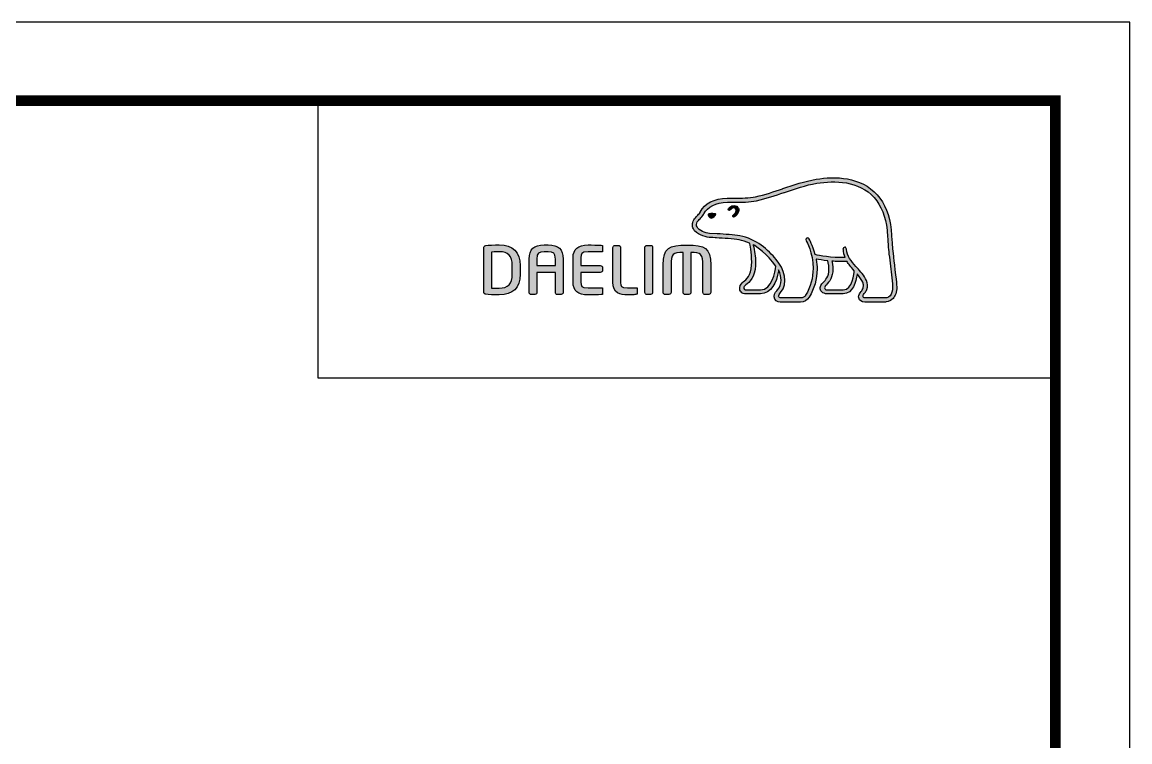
# Model space of a CAD drawing. Extents: x 0 to 395, y 0 to 289.
# Drawn here: x 300.1 to 394.9, y 227.7 to 289.4 of the extents above; entities that cross this region are included whole.
import ezdxf

# ---------------------------------------------------------------- set-up
doc = ezdxf.new("R2010")
doc.units = 0
doc.header["$LTSCALE"] = 10
doc.header["$MEASUREMENT"] = 0
doc.layers.get('0').update_dxf_attribs({"linetype": 'CONTINUOUS'})
doc.layers.add('레이어 1', color=7, linetype='CONTINUOUS')

msp = doc.modelspace()

# ---------------------------------------------------------------- hatches: boundary and pattern name
at = {"layer": '레이어 1'}
h = msp.add_hatch(color=5, dxfattribs=at)
h.dxf.hatch_style = 1
edge = h.paths.add_edge_path(flags=16)
edge.add_spline(control_points=[(374.401, 265.943), (374.229, 265.753), (374.013, 265.751), (374.003, 265.751), (374.003, 265.751), (372.272, 265.751), (372.272, 265.751), (372.208, 265.751), (372.159, 265.767), (372.128, 265.798), (372.102, 265.824), (372.089, 265.863), (372.089, 265.911), (372.089, 266.009), (372.16, 266.099), (372.236, 266.194), (372.306, 266.284), (372.373, 266.37), (372.41, 266.475), (372.505, 266.73), (372.495, 267.002), (372.382, 267.242), (372.178, 267.676), (371.874, 268.017), (371.58, 268.346), (371.58, 268.346), (371.481, 268.456), (371.481, 268.457), (371.098, 268.883), (370.703, 269.323), (370.672, 269.921), (370.665, 270.039), (370.61, 270.111), (370.534, 270.107), (370.534, 270.107), (370.422, 270.053), (370.42, 270.053), (370.389, 270.02), (370.373, 269.97), (370.373, 269.913), (370.373, 269.913), (370.374, 269.893), (370.374, 269.893), (370.389, 269.677), (370.44, 269.465), (370.531, 269.245), (370.531, 269.245), (370.54, 269.223), (370.54, 269.223), (370.54, 269.223), (370.516, 269.222), (370.516, 269.222), (369.405, 269.178), (368.315, 269.388), (367.994, 269.465), (367.796, 270.26), (367.476, 270.787), (367.462, 270.81), (367.437, 270.851), (367.397, 270.883), (367.359, 270.894), (367.359, 270.894), (367.265, 270.88), (367.254, 270.878), (367.246, 270.866), (367.23, 270.844), (367.193, 270.796), (367.193, 270.796), (367.189, 270.757), (367.189, 270.757), (367.189, 270.757), (367.219, 270.652), (367.219, 270.652), (367.243, 270.61), (367.814, 269.61), (367.814, 268.286), (367.814, 267.469), (367.599, 266.698), (367.176, 265.995), (367.074, 265.826), (366.941, 265.751), (366.743, 265.751), (366.743, 265.751), (365.036, 265.751), (365.036, 265.751), (364.979, 265.751), (364.861, 265.791), (364.861, 265.914), (364.861, 265.982), (364.924, 266.094), (365.029, 266.212), (365.741, 267.004), (365.33, 268.241), (364.648, 269.056), (363.989, 269.842), (362.914, 270.832), (361.533, 271.078), (361.043, 271.163), (360.239, 271.211), (359.59, 271.249), (359.59, 271.249), (358.933, 271.288), (358.933, 271.288), (358.596, 271.314), (358.039, 271.521), (357.87, 271.842), (357.798, 271.975), (357.806, 272.11), (357.896, 272.265), (357.953, 272.359), (358.03, 272.439), (358.128, 272.537), (358.236, 272.646), (358.347, 272.759), (358.433, 272.908), (358.433, 272.908), (358.458, 272.955), (358.458, 272.955), (358.788, 273.585), (359.467, 273.918), (360.477, 273.945), (360.477, 273.945), (361.047, 273.951), (361.047, 273.951), (361.673, 273.955), (362.383, 273.958), (362.966, 274.084), (363.786, 274.26), (364.608, 274.541), (365.333, 274.788), (365.333, 274.788), (365.356, 274.796), (365.356, 274.796), (366.254, 275.103), (367.182, 275.42), (368.13, 275.574), (369.648, 275.826), (371.733, 275.817), (373.044, 274.345), (373.65, 273.663), (374.024, 272.726), (374.152, 271.558), (374.152, 271.558), (374.147, 271.562), (374.143, 271.566), (374.153, 271.542), (374.163, 271.411), (374.217, 270.668), (374.233, 270.311), (374.249, 269.942), (374.343, 269.256), (374.343, 269.256), (374.607, 266.964), (374.607, 266.964), (374.607, 266.964), (374.623, 266.686), (374.623, 266.686), (374.623, 266.357), (374.549, 266.107), (374.401, 265.943)], knot_values=[0, 0, 0, 0, 1, 1, 1, 2, 2, 2, 3, 3, 3, 4, 4, 4, 5, 5, 5, 6, 6, 6, 7, 7, 7, 8, 8, 8, 9, 9, 9, 10, 10, 10, 11, 11, 11, 12, 12, 12, 13, 13, 13, 14, 14, 14, 15, 15, 15, 16, 16, 16, 17, 17, 17, 18, 18, 18, 19, 19, 19, 20, 20, 20, 21, 21, 21, 22, 22, 22, 23, 23, 23, 24, 24, 24, 25, 25, 25, 26, 26, 26, 27, 27, 27, 28, 28, 28, 29, 29, 29, 30, 30, 30, 31, 31, 31, 32, 32, 32, 33, 33, 33, 34, 34, 34, 35, 35, 35, 36, 36, 36, 37, 37, 37, 38, 38, 38, 39, 39, 39, 40, 40, 40, 41, 41, 41, 42, 42, 42, 43, 43, 43, 44, 44, 44, 45, 45, 45, 46, 46, 46, 47, 47, 47, 48, 48, 48, 49, 49, 49, 50, 50, 50, 51, 51, 51, 52, 52, 52, 53, 53, 53, 53], degree=3, periodic=0)
edge = h.paths.add_edge_path(flags=16)
edge.add_spline(control_points=[(370.398, 266.439), (370.398, 266.439), (368.985, 266.439), (368.985, 266.439), (368.881, 266.439), (368.798, 266.522), (368.798, 266.628), (368.798, 266.703), (368.862, 266.797), (368.923, 266.862), (369.211, 267.137), (369.505, 267.516), (369.505, 268.235), (369.505, 268.235), (369.486, 268.561), (369.486, 268.563), (369.486, 268.563), (369.435, 268.88), (369.435, 268.88), (369.435, 268.88), (369.431, 268.9), (369.431, 268.9), (369.431, 268.9), (369.452, 268.899), (369.452, 268.899), (369.715, 268.88), (370.228, 268.851), (370.717, 268.875), (370.841, 268.677), (371.042, 268.423), (371.334, 268.084), (371.321, 267.915), (371.181, 266.439), (370.398, 266.439)], knot_values=[0, 0, 0, 0, 1, 1, 1, 2, 2, 2, 3, 3, 3, 4, 4, 4, 5, 5, 5, 6, 6, 6, 7, 7, 7, 8, 8, 8, 9, 9, 9, 10, 10, 10, 11, 11, 11, 11], degree=3, periodic=0)
edge = h.paths.add_edge_path(flags=16)
edge.add_spline(control_points=[(363.309, 266.439), (363.309, 266.439), (362.069, 266.439), (362.069, 266.439), (361.976, 266.439), (361.876, 266.515), (361.876, 266.628), (361.876, 266.697), (361.934, 266.782), (362.039, 266.867), (362.353, 267.117), (362.828, 267.495), (362.88, 268.539), (362.88, 268.539), (362.887, 268.824), (362.887, 268.824), (362.887, 269.269), (362.785, 269.805), (362.688, 270.284), (362.688, 270.284), (362.673, 270.333), (362.673, 270.333), (362.673, 270.333), (362.713, 270.302), (362.713, 270.302), (362.898, 270.188), (363.911, 269.501), (364.63, 268.487), (364.57, 268.007), (364.3, 266.439), (363.309, 266.439)], knot_values=[0, 0, 0, 0, 1, 1, 1, 2, 2, 2, 3, 3, 3, 4, 4, 4, 5, 5, 5, 6, 6, 6, 7, 7, 7, 8, 8, 8, 9, 9, 9, 10, 10, 10, 10], degree=3, periodic=0)
edge = h.paths.add_edge_path()
edge.add_spline(control_points=[(374.957, 266.999), (374.957, 267.002), (374.694, 269.304), (374.694, 269.304), (374.596, 269.992), (374.582, 270.359), (374.57, 270.684), (374.57, 270.684), (374.505, 271.593), (374.505, 271.593), (374.366, 272.837), (373.964, 273.842), (373.308, 274.577), (371.891, 276.169), (369.679, 276.186), (368.072, 275.921), (367.086, 275.758), (366.144, 275.436), (365.234, 275.125), (365.234, 275.125), (365.204, 275.114), (365.204, 275.114), (364.492, 274.871), (363.684, 274.595), (362.892, 274.426), (362.347, 274.31), (361.665, 274.304), (361.062, 274.301), (361.062, 274.301), (360.466, 274.294), (360.466, 274.294), (359.32, 274.266), (358.539, 273.869), (358.145, 273.115), (358.145, 273.115), (358.127, 273.082), (358.127, 273.082), (358.062, 272.968), (357.965, 272.871), (357.879, 272.784), (357.783, 272.688), (357.676, 272.58), (357.594, 272.441), (357.511, 272.301), (357.47, 272.159), (357.47, 272.02), (357.47, 271.903), (357.499, 271.788), (357.558, 271.678), (357.802, 271.218), (358.496, 270.97), (358.911, 270.941), (358.911, 270.941), (359.522, 270.902), (359.536, 270.901), (360.147, 270.866), (360.982, 270.818), (361.47, 270.732), (361.756, 270.682), (362.08, 270.579), (362.379, 270.439), (362.4, 270.361), (362.555, 269.672), (362.555, 268.824), (362.555, 268.824), (362.548, 268.555), (362.548, 268.555), (362.503, 267.661), (362.114, 267.349), (361.828, 267.12), (361.799, 267.097), (361.545, 266.886), (361.527, 266.632), (361.514, 266.488), (361.555, 266.357), (361.642, 266.263), (361.737, 266.161), (361.881, 266.109), (362.069, 266.109), (362.069, 266.109), (363.309, 266.109), (363.309, 266.109), (364.237, 266.109), (364.696, 267.108), (364.836, 268.045), (364.836, 268.045), (364.839, 268.176), (364.839, 268.176), (364.839, 268.176), (364.877, 268.11), (364.877, 268.11), (364.996, 267.845), (365.068, 267.529), (365.068, 267.29), (365.068, 266.956), (364.964, 266.663), (364.767, 266.445), (364.718, 266.396), (364.47, 266.139), (364.47, 265.882), (364.47, 265.882), (364.472, 265.84), (364.472, 265.84), (364.507, 265.536), (364.753, 265.401), (364.981, 265.401), (364.981, 265.401), (366.743, 265.401), (366.743, 265.401), (367.061, 265.401), (367.314, 265.544), (367.477, 265.814), (367.926, 266.559), (368.153, 267.367), (368.153, 268.217), (368.153, 268.482), (368.128, 268.765), (368.079, 269.058), (368.079, 269.058), (368.075, 269.082), (368.075, 269.082), (368.075, 269.082), (368.098, 269.077), (368.098, 269.077), (368.31, 269.036), (368.651, 268.977), (369.073, 268.931), (369.073, 268.931), (369.085, 268.93), (369.085, 268.93), (369.085, 268.93), (369.142, 268.607), (369.142, 268.607), (369.142, 268.607), (369.154, 268.53), (369.154, 268.529), (369.154, 268.529), (369.171, 268.243), (369.171, 268.243), (369.171, 267.557), (368.859, 267.259), (368.692, 267.099), (368.69, 267.097), (368.456, 266.859), (368.431, 266.649), (368.431, 266.649), (368.423, 266.584), (368.423, 266.584), (368.423, 266.518), (368.44, 266.388), (368.555, 266.269), (368.657, 266.162), (368.815, 266.109), (369.025, 266.109), (369.025, 266.109), (370.398, 266.109), (370.398, 266.109), (371.231, 266.109), (371.482, 267.169), (371.584, 267.763), (371.584, 267.763), (371.588, 267.824), (371.588, 267.824), (371.588, 267.824), (371.621, 267.779), (371.621, 267.779), (371.813, 267.534), (371.982, 267.261), (372.063, 267.091), (372.106, 267.003), (372.129, 266.905), (372.129, 266.806), (372.129, 266.806), (372.098, 266.608), (372.098, 266.608), (372.066, 266.5), (371.992, 266.4), (371.92, 266.304), (371.814, 266.167), (371.705, 266.025), (371.705, 265.852), (371.705, 265.852), (371.716, 265.757), (371.716, 265.757), (371.766, 265.527), (371.952, 265.401), (372.239, 265.401), (372.239, 265.401), (374.003, 265.401), (374.003, 265.401), (374.041, 265.401), (374.386, 265.409), (374.656, 265.701), (374.871, 265.935), (374.976, 266.256), (374.976, 266.682), (374.976, 266.682), (374.957, 266.998), (374.957, 266.999)], knot_values=[0, 0, 0, 0, 1, 1, 1, 2, 2, 2, 3, 3, 3, 4, 4, 4, 5, 5, 5, 6, 6, 6, 7, 7, 7, 8, 8, 8, 9, 9, 9, 10, 10, 10, 11, 11, 11, 12, 12, 12, 13, 13, 13, 14, 14, 14, 15, 15, 15, 16, 16, 16, 17, 17, 17, 18, 18, 18, 19, 19, 19, 20, 20, 20, 21, 21, 21, 22, 22, 22, 23, 23, 23, 24, 24, 24, 25, 25, 25, 26, 26, 26, 27, 27, 27, 28, 28, 28, 29, 29, 29, 30, 30, 30, 31, 31, 31, 32, 32, 32, 33, 33, 33, 34, 34, 34, 35, 35, 35, 36, 36, 36, 37, 37, 37, 38, 38, 38, 39, 39, 39, 40, 40, 40, 41, 41, 41, 42, 42, 42, 43, 43, 43, 44, 44, 44, 45, 45, 45, 46, 46, 46, 47, 47, 47, 48, 48, 48, 49, 49, 49, 50, 50, 50, 51, 51, 51, 52, 52, 52, 53, 53, 53, 54, 54, 54, 55, 55, 55, 56, 56, 56, 57, 57, 57, 58, 58, 58, 59, 59, 59, 60, 60, 60, 61, 61, 61, 62, 62, 62, 63, 63, 63, 64, 64, 64, 65, 65, 65, 66, 66, 66, 66], degree=3, periodic=0)
edge = h.paths.add_edge_path(flags=0)
edge.add_spline(control_points=[(358.881, 272.952), (358.881, 272.952), (359.138, 273.068), (359.456, 272.945), (359.456, 272.945), (359.495, 272.928), (359.444, 272.856), (359.289, 272.648), (359.136, 272.603), (359.136, 272.603), (359.136, 272.603), (359.026, 272.564), (358.964, 272.639), (358.838, 272.787), (358.834, 272.872), (358.834, 272.872), (358.834, 272.872), (358.821, 272.936), (358.881, 272.952)], knot_values=[0, 0, 0, 0, 1, 1, 1, 2, 2, 2, 3, 3, 3, 4, 4, 4, 5, 5, 5, 6, 6, 6, 6], degree=3, periodic=0)
edge = h.paths.add_edge_path(flags=0)
edge.add_spline(control_points=[(360.575, 273.424), (360.536, 273.382), (360.533, 273.312), (360.575, 273.275), (360.614, 273.24), (360.683, 273.249), (360.721, 273.291), (360.741, 273.312), (360.952, 273.562), (361.134, 273.434), (361.2, 273.387), (361.228, 273.319), (361.218, 273.231), (361.202, 273.091), (361.081, 272.932), (360.996, 272.878), (360.948, 272.849), (360.917, 272.787), (360.939, 272.736), (360.962, 272.686), (361.025, 272.671), (361.076, 272.695), (361.228, 272.768), (361.42, 273.011), (361.447, 273.238), (361.464, 273.395), (361.393, 273.524), (361.267, 273.611), (360.996, 273.804), (360.688, 273.546), (360.575, 273.424)], knot_values=[0, 0, 0, 0, 1, 1, 1, 2, 2, 2, 3, 3, 3, 4, 4, 4, 5, 5, 5, 6, 6, 6, 7, 7, 7, 8, 8, 8, 9, 9, 9, 10, 10, 10, 10], degree=3, periodic=0)
edge = h.paths.add_edge_path(flags=0)
edge.add_spline(control_points=[(360.54, 273.236), (360.54, 273.236), (360.54, 273.236), (360.54, 273.236), (360.54, 273.236), (360.54, 273.236), (360.54, 273.236)], knot_values=[0, 0, 0, 0, 1, 1, 1, 2, 2, 2, 2], degree=3, periodic=0)
h = msp.add_hatch(color=5, dxfattribs=at)
h.dxf.hatch_style = 2
edge = h.paths.add_edge_path()
edge.add_spline(control_points=[(360.575, 273.424), (360.536, 273.382), (360.533, 273.312), (360.575, 273.275), (360.614, 273.24), (360.683, 273.249), (360.721, 273.291), (360.741, 273.312), (360.952, 273.562), (361.134, 273.434), (361.2, 273.387), (361.228, 273.319), (361.218, 273.231), (361.202, 273.091), (361.081, 272.932), (360.996, 272.878), (360.948, 272.849), (360.917, 272.787), (360.939, 272.736), (360.962, 272.686), (361.025, 272.671), (361.076, 272.695), (361.228, 272.768), (361.42, 273.011), (361.447, 273.238), (361.464, 273.395), (361.393, 273.524), (361.267, 273.611), (360.996, 273.804), (360.688, 273.546), (360.575, 273.424)], knot_values=[0, 0, 0, 0, 1, 1, 1, 2, 2, 2, 3, 3, 3, 4, 4, 4, 5, 5, 5, 6, 6, 6, 7, 7, 7, 8, 8, 8, 9, 9, 9, 10, 10, 10, 10], degree=3, periodic=0)
h = msp.add_hatch(color=5, dxfattribs=at)
h.dxf.hatch_style = 2
edge = h.paths.add_edge_path()
edge.add_spline(control_points=[(358.881, 272.952), (358.881, 272.952), (359.138, 273.068), (359.456, 272.945), (359.456, 272.945), (359.495, 272.928), (359.444, 272.856), (359.289, 272.648), (359.136, 272.603), (359.136, 272.603), (359.136, 272.603), (359.026, 272.564), (358.964, 272.639), (358.838, 272.787), (358.834, 272.872), (358.834, 272.872), (358.834, 272.872), (358.821, 272.936), (358.881, 272.952)], knot_values=[0, 0, 0, 0, 1, 1, 1, 2, 2, 2, 3, 3, 3, 4, 4, 4, 5, 5, 5, 6, 6, 6, 6], degree=3, periodic=0)
h = msp.add_hatch(color=5, dxfattribs=at)
h.dxf.hatch_style = 2
edge = h.paths.add_edge_path()
edge.add_spline(control_points=[(342.051, 267.784), (342.051, 266.98), (341.684, 266.588), (340.929, 266.588), (340.929, 266.588), (340.412, 266.598), (340.277, 266.6), (340.277, 266.6), (340.277, 269.685), (340.277, 269.685), (340.545, 269.712), (340.925, 269.716), (340.929, 269.716), (341.705, 269.716), (342.051, 269.348), (342.051, 268.521), (342.051, 268.521), (342.051, 267.784), (342.051, 267.784)], knot_values=[0, 0, 0, 0, 1, 1, 1, 2, 2, 2, 3, 3, 3, 4, 4, 4, 5, 5, 5, 6, 6, 6, 6], degree=3, periodic=0)
edge = h.paths.add_edge_path()
edge.add_spline(control_points=[(340.929, 270.296), (340.509, 270.296), (339.965, 270.27), (339.786, 270.242), (339.675, 270.223), (339.603, 270.139), (339.603, 270.029), (339.603, 270.029), (339.603, 266.276), (339.603, 266.276), (339.603, 266.16), (339.676, 266.079), (339.792, 266.063), (339.961, 266.035), (340.503, 266.009), (340.929, 266.009), (342.1, 266.009), (342.719, 266.623), (342.719, 267.784), (342.719, 267.784), (342.719, 268.521), (342.719, 268.521), (342.719, 269.682), (342.1, 270.296), (340.929, 270.296)], knot_values=[0, 0, 0, 0, 1, 1, 1, 2, 2, 2, 3, 3, 3, 4, 4, 4, 5, 5, 5, 6, 6, 6, 7, 7, 7, 8, 8, 8, 8], degree=3, periodic=0)
h = msp.add_hatch(color=5, dxfattribs=at)
h.dxf.hatch_style = 2
edge = h.paths.add_edge_path()
edge.add_spline(control_points=[(345.739, 268.526), (345.739, 268.526), (344.16, 268.526), (344.16, 268.526), (344.16, 268.585), (344.16, 269.089), (344.16, 269.089), (344.16, 269.616), (344.317, 269.705), (344.786, 269.705), (344.786, 269.705), (345.114, 269.705), (345.114, 269.705), (345.583, 269.705), (345.739, 269.616), (345.739, 269.089), (345.739, 269.089), (345.739, 268.585), (345.739, 268.526)], knot_values=[0, 0, 0, 0, 1, 1, 1, 2, 2, 2, 3, 3, 3, 4, 4, 4, 5, 5, 5, 6, 6, 6, 6], degree=3, periodic=0)
edge = h.paths.add_edge_path()
edge.add_spline(control_points=[(345.114, 270.296), (345.114, 270.296), (344.786, 270.296), (344.786, 270.296), (343.892, 270.296), (343.493, 269.924), (343.493, 269.089), (343.493, 269.089), (343.493, 266.233), (343.493, 266.233), (343.493, 266.132), (343.574, 266.047), (343.671, 266.047), (343.671, 266.047), (343.983, 266.047), (343.983, 266.047), (344.094, 266.047), (344.16, 266.141), (344.16, 266.233), (344.16, 266.233), (344.16, 267.874), (344.16, 267.938), (344.16, 267.938), (345.739, 267.938), (345.739, 267.938), (345.739, 267.874), (345.739, 266.233), (345.739, 266.233), (345.739, 266.13), (345.82, 266.047), (345.92, 266.047), (345.92, 266.047), (346.228, 266.047), (346.228, 266.047), (346.336, 266.047), (346.409, 266.143), (346.409, 266.233), (346.409, 266.233), (346.409, 269.089), (346.409, 269.089), (346.409, 269.924), (346.01, 270.296), (345.114, 270.296)], knot_values=[0, 0, 0, 0, 1, 1, 1, 2, 2, 2, 3, 3, 3, 4, 4, 4, 5, 5, 5, 6, 6, 6, 7, 7, 7, 8, 8, 8, 9, 9, 9, 10, 10, 10, 11, 11, 11, 12, 12, 12, 13, 13, 13, 14, 14, 14, 14], degree=3, periodic=0)
h = msp.add_hatch(color=5, dxfattribs=at)
h.dxf.hatch_style = 2
edge = h.paths.add_edge_path()
edge.add_spline(control_points=[(347.258, 269.205), (347.258, 269.205), (347.258, 267.102), (347.258, 267.102), (347.258, 266.366), (347.678, 266.009), (348.543, 266.009), (348.924, 266.009), (349.444, 266.016), (349.651, 266.036), (349.648, 266.036), (349.752, 266.046), (349.752, 266.046), (349.752, 266.046), (349.782, 266.049), (349.782, 266.049), (349.782, 266.049), (349.782, 266.611), (349.782, 266.611), (349.782, 266.611), (348.547, 266.611), (348.547, 266.611), (347.929, 266.611), (347.929, 266.786), (347.929, 267.102), (347.929, 267.102), (347.929, 267.881), (347.929, 267.942), (347.992, 267.942), (349.588, 267.942), (349.588, 267.942), (349.693, 267.942), (349.778, 268.025), (349.778, 268.127), (349.778, 268.127), (349.778, 268.336), (349.778, 268.336), (349.778, 268.438), (349.693, 268.522), (349.588, 268.522), (349.588, 268.522), (347.992, 268.522), (347.929, 268.522), (347.929, 268.582), (347.929, 269.205), (347.929, 269.205), (347.929, 269.52), (347.929, 269.695), (348.547, 269.695), (348.547, 269.695), (349.781, 269.69), (349.781, 269.69), (349.781, 269.69), (349.781, 270.249), (349.781, 270.249), (349.781, 270.249), (349.651, 270.263), (349.651, 270.263), (349.408, 270.285), (348.851, 270.296), (348.543, 270.296), (347.678, 270.296), (347.258, 269.939), (347.258, 269.205)], knot_values=[0, 0, 0, 0, 1, 1, 1, 2, 2, 2, 3, 3, 3, 4, 4, 4, 5, 5, 5, 6, 6, 6, 7, 7, 7, 8, 8, 8, 9, 9, 9, 10, 10, 10, 11, 11, 11, 12, 12, 12, 13, 13, 13, 14, 14, 14, 15, 15, 15, 16, 16, 16, 17, 17, 17, 18, 18, 18, 19, 19, 19, 20, 20, 20, 21, 21, 21, 21], degree=3, periodic=0)
h = msp.add_hatch(color=5, dxfattribs=at)
h.dxf.hatch_style = 2
edge = h.paths.add_edge_path()
edge.add_spline(control_points=[(350.854, 270.258), (350.75, 270.258), (350.663, 270.173), (350.663, 270.071), (350.663, 270.071), (350.663, 267.102), (350.663, 267.102), (350.663, 266.134), (351.324, 266.009), (351.899, 266.009), (352.321, 266.009), (352.43, 266.027), (352.555, 266.048), (352.555, 266.048), (352.627, 266.059), (352.627, 266.059), (352.626, 266.059), (352.724, 266.071), (352.724, 266.071), (352.724, 266.071), (352.753, 266.075), (352.753, 266.075), (352.753, 266.075), (352.753, 266.611), (352.753, 266.611), (352.753, 266.611), (351.906, 266.611), (351.906, 266.611), (351.332, 266.611), (351.332, 266.827), (351.332, 267.037), (351.332, 267.037), (351.332, 270.071), (351.332, 270.071), (351.332, 270.173), (351.245, 270.258), (351.143, 270.258), (351.143, 270.258), (350.854, 270.258), (350.854, 270.258)], knot_values=[0, 0, 0, 0, 1, 1, 1, 2, 2, 2, 3, 3, 3, 4, 4, 4, 5, 5, 5, 6, 6, 6, 7, 7, 7, 8, 8, 8, 9, 9, 9, 10, 10, 10, 11, 11, 11, 12, 12, 12, 13, 13, 13, 13], degree=3, periodic=0)
h = msp.add_hatch(color=5, dxfattribs=at)
h.dxf.hatch_style = 2
edge = h.paths.add_edge_path()
edge.add_spline(control_points=[(353.581, 270.258), (353.47, 270.258), (353.403, 270.166), (353.403, 270.077), (353.403, 270.077), (353.403, 266.233), (353.403, 266.233), (353.403, 266.13), (353.483, 266.047), (353.581, 266.047), (353.581, 266.047), (353.893, 266.047), (353.893, 266.047), (354.005, 266.047), (354.072, 266.141), (354.072, 266.233), (354.072, 266.233), (354.072, 270.077), (354.072, 270.077), (354.072, 270.178), (353.993, 270.258), (353.893, 270.258), (353.893, 270.258), (353.581, 270.258), (353.581, 270.258)], knot_values=[0, 0, 0, 0, 1, 1, 1, 2, 2, 2, 3, 3, 3, 4, 4, 4, 5, 5, 5, 6, 6, 6, 7, 7, 7, 8, 8, 8, 8], degree=3, periodic=0)
h = msp.add_hatch(color=5, dxfattribs=at)
h.dxf.hatch_style = 2
edge = h.paths.add_edge_path()
edge.add_spline(control_points=[(354.971, 268.599), (354.971, 268.599), (354.971, 266.233), (354.971, 266.233), (354.971, 266.13), (355.051, 266.047), (355.15, 266.047), (355.15, 266.047), (355.466, 266.047), (355.466, 266.047), (355.578, 266.047), (355.645, 266.141), (355.645, 266.233), (355.645, 266.233), (355.645, 268.54), (355.645, 268.54), (355.645, 269.558), (355.817, 269.657), (356.678, 269.659), (356.678, 269.596), (356.678, 266.233), (356.678, 266.233), (356.678, 266.127), (356.754, 266.047), (356.856, 266.047), (356.856, 266.047), (357.167, 266.047), (357.167, 266.047), (357.278, 266.047), (357.345, 266.141), (357.345, 266.233), (357.345, 266.233), (357.345, 269.586), (357.345, 269.652), (357.747, 269.651), (358.03, 269.618), (358.183, 269.465), (358.344, 269.304), (358.376, 269.003), (358.376, 268.54), (358.376, 268.54), (358.376, 266.233), (358.376, 266.233), (358.376, 266.132), (358.458, 266.047), (358.555, 266.047), (358.555, 266.047), (358.873, 266.047), (358.873, 266.047), (358.984, 266.047), (359.052, 266.143), (359.052, 266.233), (359.052, 266.233), (359.052, 268.599), (359.052, 268.599), (359.052, 270.033), (358.543, 270.276), (357.015, 270.276), (355.481, 270.276), (354.971, 270.033), (354.971, 268.599)], knot_values=[0, 0, 0, 0, 1, 1, 1, 2, 2, 2, 3, 3, 3, 4, 4, 4, 5, 5, 5, 6, 6, 6, 7, 7, 7, 8, 8, 8, 9, 9, 9, 10, 10, 10, 11, 11, 11, 12, 12, 12, 13, 13, 13, 14, 14, 14, 15, 15, 15, 16, 16, 16, 17, 17, 17, 18, 18, 18, 19, 19, 19, 20, 20, 20, 20], degree=3, periodic=0)

# ---------------------------------------------------------------- linework, layer by layer
at = {"color": 5, "ltscale": 0.5}
msp.add_line((325.431, 258.887), (325.431, 282.661), dxfattribs=at)
at = {"color": 5}
msp.add_line((363.254, 266.109), (363.254, 266.109), dxfattribs=at)
at = {"color": 5, "ltscale": 40}
msp.add_line((388.551, 258.887), (325.431, 258.887), dxfattribs=at)
at = {"ltscale": 0.5}
msp.add_lwpolyline([(0, 0), (394.94, 0), (394.94, 289.38), (0, 289.38)], close=True, dxfattribs=at)
at = {"color": 5, "linetype": 'ByBlock', "lineweight": 200, "const_width": 0.91}
msp.add_lwpolyline([(6.351, 12.391), (388.551, 12.391), (388.551, 282.661), (6.351, 282.661)], close=True, dxfattribs=at)
at = {"layer": '레이어 1', "color": 5}
for points, knots in [([(374.957, 266.999), (374.957, 267.002), (374.694, 269.304), (374.694, 269.304), (374.596, 269.992), (374.582, 270.359), (374.57, 270.684), (374.57, 270.684), (374.505, 271.593), (374.505, 271.593), (374.366, 272.837), (373.964, 273.842), (373.308, 274.577), (371.891, 276.169), (369.679, 276.186), (368.072, 275.921), (367.086, 275.758), (366.144, 275.436), (365.234, 275.125), (365.234, 275.125), (365.204, 275.114), (365.204, 275.114), (364.492, 274.871), (363.684, 274.595), (362.892, 274.426), (362.347, 274.31), (361.665, 274.304), (361.062, 274.301), (361.062, 274.301), (360.466, 274.294), (360.466, 274.294), (359.32, 274.266), (358.539, 273.869), (358.145, 273.115), (358.145, 273.115), (358.127, 273.082), (358.127, 273.082), (358.062, 272.968), (357.965, 272.871), (357.879, 272.784), (357.783, 272.688), (357.676, 272.58), (357.594, 272.441), (357.511, 272.301), (357.47, 272.159), (357.47, 272.02), (357.47, 271.903), (357.499, 271.788), (357.558, 271.678), (357.802, 271.218), (358.496, 270.97), (358.911, 270.941), (358.911, 270.941), (359.522, 270.902), (359.536, 270.901), (360.147, 270.866), (360.982, 270.818), (361.47, 270.732), (361.756, 270.682), (362.08, 270.579), (362.379, 270.439), (362.4, 270.361), (362.555, 269.672), (362.555, 268.824), (362.555, 268.824), (362.548, 268.555), (362.548, 268.555), (362.503, 267.661), (362.114, 267.349), (361.828, 267.12), (361.799, 267.097), (361.545, 266.886), (361.527, 266.632), (361.514, 266.488), (361.555, 266.357), (361.642, 266.263), (361.737, 266.161), (361.881, 266.109), (362.069, 266.109), (362.069, 266.109), (363.309, 266.109), (363.309, 266.109), (364.237, 266.109), (364.696, 267.108), (364.836, 268.045), (364.836, 268.045), (364.839, 268.176), (364.839, 268.176), (364.839, 268.176), (364.877, 268.11), (364.877, 268.11), (364.996, 267.845), (365.068, 267.529), (365.068, 267.29), (365.068, 266.956), (364.964, 266.663), (364.767, 266.445), (364.718, 266.396), (364.47, 266.139), (364.47, 265.882), (364.47, 265.882), (364.472, 265.84), (364.472, 265.84), (364.507, 265.536), (364.753, 265.401), (364.981, 265.401), (364.981, 265.401), (366.743, 265.401), (366.743, 265.401), (367.061, 265.401), (367.314, 265.544), (367.477, 265.814), (367.926, 266.559), (368.153, 267.367), (368.153, 268.217), (368.153, 268.482), (368.128, 268.765), (368.079, 269.058), (368.079, 269.058), (368.075, 269.082), (368.075, 269.082), (368.075, 269.082), (368.098, 269.077), (368.098, 269.077), (368.31, 269.036), (368.651, 268.977), (369.073, 268.931), (369.073, 268.931), (369.085, 268.93), (369.085, 268.93), (369.085, 268.93), (369.142, 268.607), (369.142, 268.607), (369.142, 268.607), (369.154, 268.53), (369.154, 268.529), (369.154, 268.529), (369.171, 268.243), (369.171, 268.243), (369.171, 267.557), (368.859, 267.259), (368.692, 267.099), (368.69, 267.097), (368.456, 266.859), (368.431, 266.649), (368.431, 266.649), (368.423, 266.584), (368.423, 266.584), (368.423, 266.518), (368.44, 266.388), (368.555, 266.269), (368.657, 266.162), (368.815, 266.109), (369.025, 266.109), (369.025, 266.109), (370.398, 266.109), (370.398, 266.109), (371.231, 266.109), (371.482, 267.169), (371.584, 267.763), (371.584, 267.763), (371.588, 267.824), (371.588, 267.824), (371.588, 267.824), (371.621, 267.779), (371.621, 267.779), (371.813, 267.534), (371.982, 267.261), (372.063, 267.091), (372.106, 267.003), (372.129, 266.905), (372.129, 266.806), (372.129, 266.806), (372.098, 266.608), (372.098, 266.608), (372.066, 266.5), (371.992, 266.4), (371.92, 266.304), (371.814, 266.167), (371.705, 266.025), (371.705, 265.852), (371.705, 265.852), (371.716, 265.757), (371.716, 265.757), (371.766, 265.527), (371.952, 265.401), (372.239, 265.401), (372.239, 265.401), (374.003, 265.401), (374.003, 265.401), (374.041, 265.401), (374.386, 265.409), (374.656, 265.701), (374.871, 265.935), (374.976, 266.256), (374.976, 266.682), (374.976, 266.682), (374.957, 266.998), (374.957, 266.999)], [0, 0, 0, 0, 1, 1, 1, 2, 2, 2, 3, 3, 3, 4, 4, 4, 5, 5, 5, 6, 6, 6, 7, 7, 7, 8, 8, 8, 9, 9, 9, 10, 10, 10, 11, 11, 11, 12, 12, 12, 13, 13, 13, 14, 14, 14, 15, 15, 15, 16, 16, 16, 17, 17, 17, 18, 18, 18, 19, 19, 19, 20, 20, 20, 21, 21, 21, 22, 22, 22, 23, 23, 23, 24, 24, 24, 25, 25, 25, 26, 26, 26, 27, 27, 27, 28, 28, 28, 29, 29, 29, 30, 30, 30, 31, 31, 31, 32, 32, 32, 33, 33, 33, 34, 34, 34, 35, 35, 35, 36, 36, 36, 37, 37, 37, 38, 38, 38, 39, 39, 39, 40, 40, 40, 41, 41, 41, 42, 42, 42, 43, 43, 43, 44, 44, 44, 45, 45, 45, 46, 46, 46, 47, 47, 47, 48, 48, 48, 49, 49, 49, 50, 50, 50, 51, 51, 51, 52, 52, 52, 53, 53, 53, 54, 54, 54, 55, 55, 55, 56, 56, 56, 57, 57, 57, 58, 58, 58, 59, 59, 59, 60, 60, 60, 61, 61, 61, 62, 62, 62, 63, 63, 63, 64, 64, 64, 65, 65, 65, 66, 66, 66, 66]), ([(360.575, 273.424), (360.536, 273.382), (360.533, 273.312), (360.575, 273.275), (360.614, 273.24), (360.683, 273.249), (360.721, 273.291), (360.741, 273.312), (360.952, 273.562), (361.134, 273.434), (361.2, 273.387), (361.228, 273.319), (361.218, 273.231), (361.202, 273.091), (361.081, 272.932), (360.996, 272.878), (360.948, 272.849), (360.917, 272.787), (360.939, 272.736), (360.962, 272.686), (361.025, 272.671), (361.076, 272.695), (361.228, 272.768), (361.42, 273.011), (361.447, 273.238), (361.464, 273.395), (361.393, 273.524), (361.267, 273.611), (360.996, 273.804), (360.688, 273.546), (360.575, 273.424)], [0, 0, 0, 0, 1, 1, 1, 2, 2, 2, 3, 3, 3, 4, 4, 4, 5, 5, 5, 6, 6, 6, 7, 7, 7, 8, 8, 8, 9, 9, 9, 10, 10, 10, 10]), ([(360.54, 273.236), (360.54, 273.236), (360.54, 273.236), (360.54, 273.236), (360.54, 273.236), (360.54, 273.236), (360.54, 273.236)], [0, 0, 0, 0, 1, 1, 1, 2, 2, 2, 2]), ([(358.881, 272.952), (358.881, 272.952), (359.138, 273.068), (359.456, 272.945), (359.456, 272.945), (359.495, 272.928), (359.444, 272.856), (359.289, 272.648), (359.136, 272.603), (359.136, 272.603), (359.136, 272.603), (359.026, 272.564), (358.964, 272.639), (358.838, 272.787), (358.834, 272.872), (358.834, 272.872), (358.834, 272.872), (358.821, 272.936), (358.881, 272.952)], [0, 0, 0, 0, 1, 1, 1, 2, 2, 2, 3, 3, 3, 4, 4, 4, 5, 5, 5, 6, 6, 6, 6]), ([(367.219, 270.652), (367.243, 270.61), (367.814, 269.61), (367.814, 268.286), (367.814, 267.469), (367.599, 266.698), (367.176, 265.995)], [24, 24, 24, 24, 25, 25, 25, 26, 26, 26, 26]), ([(340.929, 270.296), (340.509, 270.296), (339.965, 270.27), (339.786, 270.242), (339.675, 270.223), (339.603, 270.139), (339.603, 270.029), (339.603, 270.029), (339.603, 266.276), (339.603, 266.276), (339.603, 266.16), (339.676, 266.079), (339.792, 266.063), (339.961, 266.035), (340.503, 266.009), (340.929, 266.009), (342.1, 266.009), (342.719, 266.623), (342.719, 267.784), (342.719, 267.784), (342.719, 268.521), (342.719, 268.521), (342.719, 269.682), (342.1, 270.296), (340.929, 270.296)], [0, 0, 0, 0, 1, 1, 1, 2, 2, 2, 3, 3, 3, 4, 4, 4, 5, 5, 5, 6, 6, 6, 7, 7, 7, 8, 8, 8, 8]), ([(342.051, 267.784), (342.051, 266.98), (341.684, 266.588), (340.929, 266.588), (340.929, 266.588), (340.412, 266.598), (340.277, 266.6), (340.277, 266.6), (340.277, 269.685), (340.277, 269.685), (340.545, 269.712), (340.925, 269.716), (340.929, 269.716), (341.705, 269.716), (342.051, 269.348), (342.051, 268.521), (342.051, 268.521), (342.051, 267.784), (342.051, 267.784)], [0, 0, 0, 0, 1, 1, 1, 2, 2, 2, 3, 3, 3, 4, 4, 4, 5, 5, 5, 6, 6, 6, 6]), ([(345.114, 270.296), (345.114, 270.296), (344.786, 270.296), (344.786, 270.296), (343.892, 270.296), (343.493, 269.924), (343.493, 269.089), (343.493, 269.089), (343.493, 266.233), (343.493, 266.233), (343.493, 266.132), (343.574, 266.047), (343.671, 266.047), (343.671, 266.047), (343.983, 266.047), (343.983, 266.047), (344.094, 266.047), (344.16, 266.141), (344.16, 266.233), (344.16, 266.233), (344.16, 267.874), (344.16, 267.938), (344.16, 267.938), (345.739, 267.938), (345.739, 267.938), (345.739, 267.874), (345.739, 266.233), (345.739, 266.233), (345.739, 266.13), (345.82, 266.047), (345.92, 266.047), (345.92, 266.047), (346.228, 266.047), (346.228, 266.047), (346.336, 266.047), (346.409, 266.143), (346.409, 266.233), (346.409, 266.233), (346.409, 269.089), (346.409, 269.089), (346.409, 269.924), (346.01, 270.296), (345.114, 270.296)], [0, 0, 0, 0, 1, 1, 1, 2, 2, 2, 3, 3, 3, 4, 4, 4, 5, 5, 5, 6, 6, 6, 7, 7, 7, 8, 8, 8, 9, 9, 9, 10, 10, 10, 11, 11, 11, 12, 12, 12, 13, 13, 13, 14, 14, 14, 14]), ([(345.739, 268.526), (345.739, 268.526), (344.16, 268.526), (344.16, 268.526), (344.16, 268.585), (344.16, 269.089), (344.16, 269.089), (344.16, 269.616), (344.317, 269.705), (344.786, 269.705), (344.786, 269.705), (345.114, 269.705), (345.114, 269.705), (345.583, 269.705), (345.739, 269.616), (345.739, 269.089), (345.739, 269.089), (345.739, 268.585), (345.739, 268.526)], [0, 0, 0, 0, 1, 1, 1, 2, 2, 2, 3, 3, 3, 4, 4, 4, 5, 5, 5, 6, 6, 6, 6]), ([(347.258, 269.205), (347.258, 269.205), (347.258, 267.102), (347.258, 267.102), (347.258, 266.366), (347.678, 266.009), (348.543, 266.009), (348.924, 266.009), (349.444, 266.016), (349.651, 266.036), (349.648, 266.036), (349.752, 266.046), (349.752, 266.046), (349.752, 266.046), (349.782, 266.049), (349.782, 266.049), (349.782, 266.049), (349.782, 266.611), (349.782, 266.611), (349.782, 266.611), (348.547, 266.611), (348.547, 266.611), (347.929, 266.611), (347.929, 266.786), (347.929, 267.102), (347.929, 267.102), (347.929, 267.881), (347.929, 267.942), (347.992, 267.942), (349.588, 267.942), (349.588, 267.942), (349.693, 267.942), (349.778, 268.025), (349.778, 268.127), (349.778, 268.127), (349.778, 268.336), (349.778, 268.336), (349.778, 268.438), (349.693, 268.522), (349.588, 268.522), (349.588, 268.522), (347.992, 268.522), (347.929, 268.522), (347.929, 268.582), (347.929, 269.205), (347.929, 269.205), (347.929, 269.52), (347.929, 269.695), (348.547, 269.695), (348.547, 269.695), (349.781, 269.69), (349.781, 269.69), (349.781, 269.69), (349.781, 270.249), (349.781, 270.249), (349.781, 270.249), (349.651, 270.263), (349.651, 270.263), (349.408, 270.285), (348.851, 270.296), (348.543, 270.296), (347.678, 270.296), (347.258, 269.939), (347.258, 269.205)], [0, 0, 0, 0, 1, 1, 1, 2, 2, 2, 3, 3, 3, 4, 4, 4, 5, 5, 5, 6, 6, 6, 7, 7, 7, 8, 8, 8, 9, 9, 9, 10, 10, 10, 11, 11, 11, 12, 12, 12, 13, 13, 13, 14, 14, 14, 15, 15, 15, 16, 16, 16, 17, 17, 17, 18, 18, 18, 19, 19, 19, 20, 20, 20, 21, 21, 21, 21]), ([(350.854, 270.258), (350.75, 270.258), (350.663, 270.173), (350.663, 270.071), (350.663, 270.071), (350.663, 267.102), (350.663, 267.102), (350.663, 266.134), (351.324, 266.009), (351.899, 266.009), (352.321, 266.009), (352.43, 266.027), (352.555, 266.048), (352.555, 266.048), (352.627, 266.059), (352.627, 266.059), (352.626, 266.059), (352.724, 266.071), (352.724, 266.071), (352.724, 266.071), (352.753, 266.075), (352.753, 266.075), (352.753, 266.075), (352.753, 266.611), (352.753, 266.611), (352.753, 266.611), (351.906, 266.611), (351.906, 266.611), (351.332, 266.611), (351.332, 266.827), (351.332, 267.037), (351.332, 267.037), (351.332, 270.071), (351.332, 270.071), (351.332, 270.173), (351.245, 270.258), (351.143, 270.258), (351.143, 270.258), (350.854, 270.258), (350.854, 270.258)], [0, 0, 0, 0, 1, 1, 1, 2, 2, 2, 3, 3, 3, 4, 4, 4, 5, 5, 5, 6, 6, 6, 7, 7, 7, 8, 8, 8, 9, 9, 9, 10, 10, 10, 11, 11, 11, 12, 12, 12, 13, 13, 13, 13]), ([(353.581, 270.258), (353.47, 270.258), (353.403, 270.166), (353.403, 270.077), (353.403, 270.077), (353.403, 266.233), (353.403, 266.233), (353.403, 266.13), (353.483, 266.047), (353.581, 266.047), (353.581, 266.047), (353.893, 266.047), (353.893, 266.047), (354.005, 266.047), (354.072, 266.141), (354.072, 266.233), (354.072, 266.233), (354.072, 270.077), (354.072, 270.077), (354.072, 270.178), (353.993, 270.258), (353.893, 270.258), (353.893, 270.258), (353.581, 270.258), (353.581, 270.258)], [0, 0, 0, 0, 1, 1, 1, 2, 2, 2, 3, 3, 3, 4, 4, 4, 5, 5, 5, 6, 6, 6, 7, 7, 7, 8, 8, 8, 8]), ([(354.971, 268.599), (354.971, 268.599), (354.971, 266.233), (354.971, 266.233), (354.971, 266.13), (355.051, 266.047), (355.15, 266.047), (355.15, 266.047), (355.466, 266.047), (355.466, 266.047), (355.578, 266.047), (355.645, 266.141), (355.645, 266.233), (355.645, 266.233), (355.645, 268.54), (355.645, 268.54), (355.645, 269.558), (355.817, 269.657), (356.678, 269.659), (356.678, 269.596), (356.678, 266.233), (356.678, 266.233), (356.678, 266.127), (356.754, 266.047), (356.856, 266.047), (356.856, 266.047), (357.167, 266.047), (357.167, 266.047), (357.278, 266.047), (357.345, 266.141), (357.345, 266.233), (357.345, 266.233), (357.345, 269.586), (357.345, 269.652), (357.747, 269.651), (358.03, 269.618), (358.183, 269.465), (358.344, 269.304), (358.376, 269.003), (358.376, 268.54), (358.376, 268.54), (358.376, 266.233), (358.376, 266.233), (358.376, 266.132), (358.458, 266.047), (358.555, 266.047), (358.555, 266.047), (358.873, 266.047), (358.873, 266.047), (358.984, 266.047), (359.052, 266.143), (359.052, 266.233), (359.052, 266.233), (359.052, 268.599), (359.052, 268.599), (359.052, 270.033), (358.543, 270.276), (357.015, 270.276), (355.481, 270.276), (354.971, 270.033), (354.971, 268.599)], [0, 0, 0, 0, 1, 1, 1, 2, 2, 2, 3, 3, 3, 4, 4, 4, 5, 5, 5, 6, 6, 6, 7, 7, 7, 8, 8, 8, 9, 9, 9, 10, 10, 10, 11, 11, 11, 12, 12, 12, 13, 13, 13, 14, 14, 14, 15, 15, 15, 16, 16, 16, 17, 17, 17, 18, 18, 18, 19, 19, 19, 20, 20, 20, 20]), ([(363.309, 266.439), (363.309, 266.439), (362.069, 266.439), (362.069, 266.439), (361.976, 266.439), (361.876, 266.515), (361.876, 266.628), (361.876, 266.697), (361.934, 266.782), (362.039, 266.867), (362.353, 267.117), (362.828, 267.495), (362.88, 268.539), (362.88, 268.539), (362.887, 268.824), (362.887, 268.824), (362.887, 269.269), (362.785, 269.805), (362.688, 270.284), (362.688, 270.284), (362.673, 270.333), (362.673, 270.333), (362.673, 270.333), (362.713, 270.302), (362.713, 270.302), (362.898, 270.188), (363.911, 269.501), (364.63, 268.487), (364.57, 268.007), (364.3, 266.439), (363.309, 266.439)], [0, 0, 0, 0, 1, 1, 1, 2, 2, 2, 3, 3, 3, 4, 4, 4, 5, 5, 5, 6, 6, 6, 7, 7, 7, 8, 8, 8, 9, 9, 9, 10, 10, 10, 10]), ([(370.398, 266.439), (370.398, 266.439), (368.985, 266.439), (368.985, 266.439), (368.881, 266.439), (368.798, 266.522), (368.798, 266.628), (368.798, 266.703), (368.862, 266.797), (368.923, 266.862), (369.211, 267.137), (369.505, 267.516), (369.505, 268.235), (369.505, 268.235), (369.486, 268.561), (369.486, 268.563), (369.486, 268.563), (369.435, 268.88), (369.435, 268.88), (369.435, 268.88), (369.431, 268.9), (369.431, 268.9), (369.431, 268.9), (369.452, 268.899), (369.452, 268.899), (369.715, 268.88), (370.228, 268.851), (370.717, 268.875), (370.841, 268.677), (371.042, 268.423), (371.334, 268.084), (371.321, 267.915), (371.181, 266.439), (370.398, 266.439)], [0, 0, 0, 0, 1, 1, 1, 2, 2, 2, 3, 3, 3, 4, 4, 4, 5, 5, 5, 6, 6, 6, 7, 7, 7, 8, 8, 8, 9, 9, 9, 10, 10, 10, 11, 11, 11, 11]), ([(365.036, 265.751), (364.979, 265.751), (364.861, 265.791), (364.861, 265.914), (364.861, 265.982), (364.924, 266.094), (365.029, 266.212)], [28, 28, 28, 28, 29, 29, 29, 30, 30, 30, 30]), ([(372.128, 265.798), (372.102, 265.824), (372.089, 265.863), (372.089, 265.911), (372.089, 266.009), (372.16, 266.099), (372.236, 266.194)], [3, 3, 3, 3, 4, 4, 4, 5, 5, 5, 5])]:
    msp.add_open_spline(points, degree=3, knots=knots, dxfattribs=at)
for points in [[(365.356, 274.796), (366.254, 275.103), (367.182, 275.42), (368.13, 275.574)], [(368.13, 275.574), (369.648, 275.826), (371.733, 275.817), (373.044, 274.345)], [(362.966, 274.084), (363.786, 274.26), (364.608, 274.541), (365.333, 274.788)], [(365.333, 274.788), (365.333, 274.788), (365.356, 274.796), (365.356, 274.796)], [(373.044, 274.345), (373.65, 273.663), (374.024, 272.726), (374.152, 271.558)], [(358.458, 272.955), (358.788, 273.585), (359.467, 273.918), (360.477, 273.945)], [(360.477, 273.945), (360.477, 273.945), (361.047, 273.951), (361.047, 273.951)], [(361.047, 273.951), (361.673, 273.955), (362.383, 273.958), (362.966, 274.084)], [(357.896, 272.265), (357.953, 272.359), (358.03, 272.439), (358.128, 272.537)], [(358.128, 272.537), (358.236, 272.646), (358.347, 272.759), (358.433, 272.908)], [(358.433, 272.908), (358.433, 272.908), (358.458, 272.955), (358.458, 272.955)], [(357.87, 271.842), (357.798, 271.975), (357.806, 272.11), (357.896, 272.265)], [(358.933, 271.288), (358.596, 271.314), (358.039, 271.521), (357.87, 271.842)], [(374.152, 271.558), (374.152, 271.558), (374.147, 271.562), (374.143, 271.566)], [(374.143, 271.566), (374.153, 271.542), (374.163, 271.411), (374.217, 270.668)], [(359.59, 271.249), (359.59, 271.249), (358.933, 271.288), (358.933, 271.288)], [(361.533, 271.078), (361.043, 271.163), (360.239, 271.211), (359.59, 271.249)], [(364.648, 269.056), (363.989, 269.842), (362.914, 270.832), (361.533, 271.078)], [(367.193, 270.796), (367.193, 270.796), (367.189, 270.757), (367.189, 270.757)], [(367.189, 270.757), (367.189, 270.757), (367.219, 270.652), (367.219, 270.652)], [(367.254, 270.878), (367.246, 270.866), (367.23, 270.844), (367.193, 270.796)], [(367.359, 270.894), (367.359, 270.894), (367.265, 270.88), (367.254, 270.878)], [(367.462, 270.81), (367.437, 270.851), (367.397, 270.883), (367.359, 270.894)], [(367.994, 269.465), (367.796, 270.26), (367.476, 270.787), (367.462, 270.81)], [(374.217, 270.668), (374.233, 270.311), (374.249, 269.942), (374.343, 269.256)], [(370.516, 269.222), (369.405, 269.178), (368.315, 269.388), (367.994, 269.465)], [(370.42, 270.053), (370.389, 270.02), (370.373, 269.97), (370.373, 269.913)], [(370.373, 269.913), (370.373, 269.913), (370.374, 269.893), (370.374, 269.893)], [(370.374, 269.893), (370.389, 269.677), (370.44, 269.465), (370.531, 269.245)], [(370.534, 270.107), (370.534, 270.107), (370.422, 270.053), (370.42, 270.053)], [(370.672, 269.921), (370.665, 270.039), (370.61, 270.111), (370.534, 270.107)], [(371.481, 268.457), (371.098, 268.883), (370.703, 269.323), (370.672, 269.921)], [(365.029, 266.212), (365.741, 267.004), (365.33, 268.241), (364.648, 269.056)], [(370.54, 269.223), (370.54, 269.223), (370.516, 269.222), (370.516, 269.222)], [(370.531, 269.245), (370.531, 269.245), (370.54, 269.223), (370.54, 269.223)], [(374.343, 269.256), (374.343, 269.256), (374.607, 266.964), (374.607, 266.964)], [(371.58, 268.346), (371.58, 268.346), (371.481, 268.456), (371.481, 268.457)], [(372.382, 267.242), (372.178, 267.676), (371.874, 268.017), (371.58, 268.346)], [(372.41, 266.475), (372.505, 266.73), (372.495, 267.002), (372.382, 267.242)], [(374.623, 266.686), (374.623, 266.357), (374.549, 266.107), (374.401, 265.943)], [(374.607, 266.964), (374.607, 266.964), (374.623, 266.686), (374.623, 266.686)], [(366.743, 265.751), (366.743, 265.751), (365.036, 265.751), (365.036, 265.751)], [(367.176, 265.995), (367.074, 265.826), (366.941, 265.751), (366.743, 265.751)], [(372.272, 265.751), (372.208, 265.751), (372.159, 265.767), (372.128, 265.798)], [(372.236, 266.194), (372.306, 266.284), (372.373, 266.37), (372.41, 266.475)], [(374.003, 265.751), (374.003, 265.751), (372.272, 265.751), (372.272, 265.751)], [(374.401, 265.943), (374.229, 265.753), (374.013, 265.751), (374.003, 265.751)]]:
    msp.add_open_spline(points, degree=3, dxfattribs=at)

doc.saveas('drawing.dxf')
